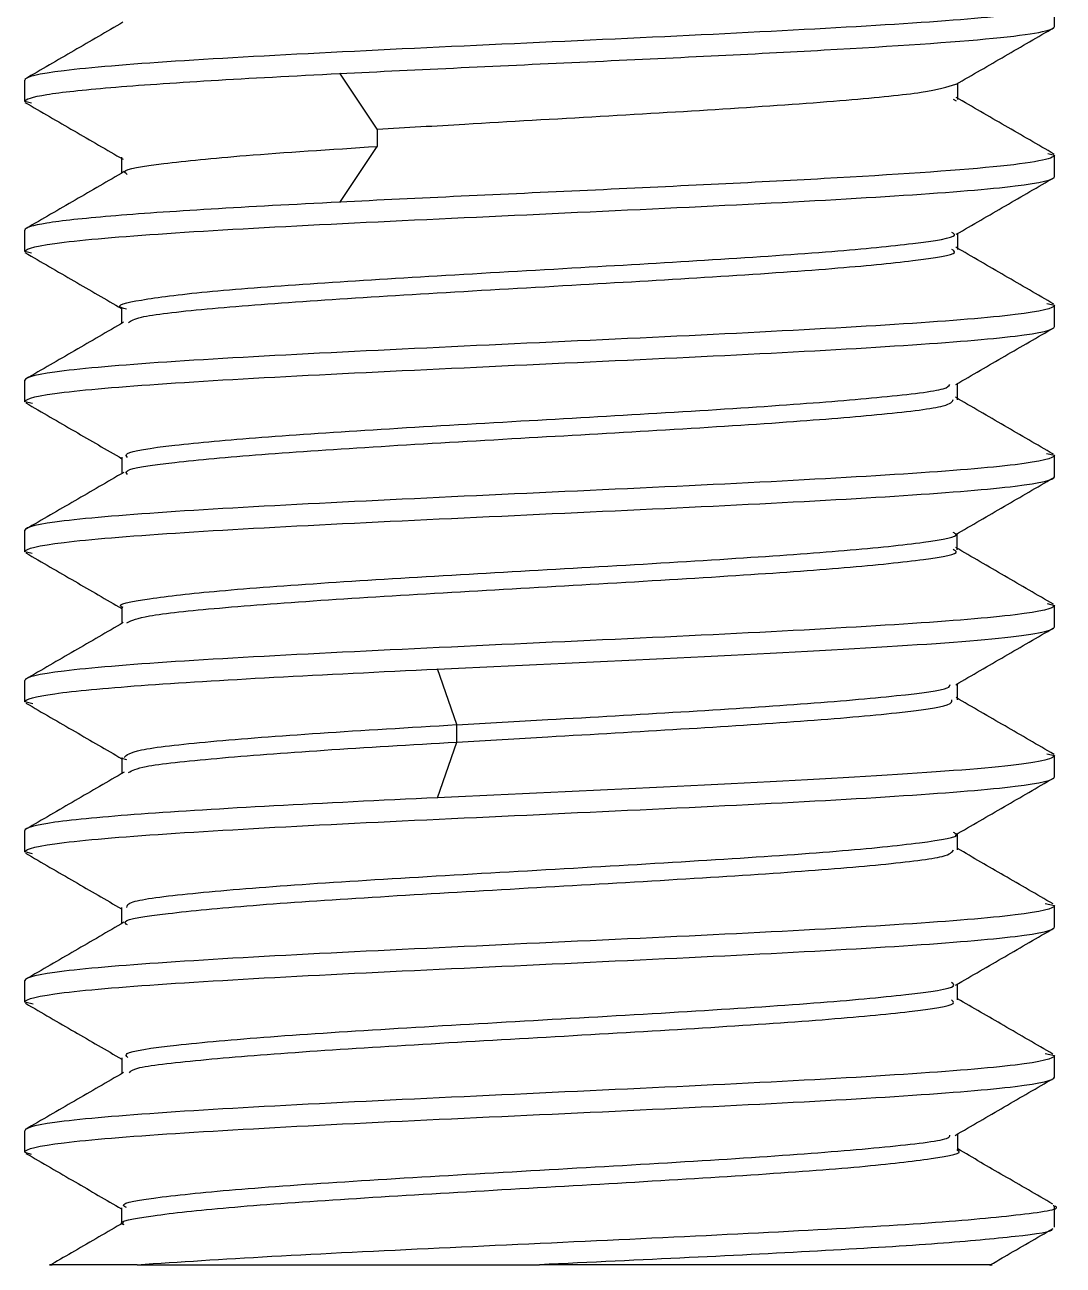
# Model space of a CAD drawing. Header units: millimetres. Extents: x 2 to 418, y 2 to 295.
# Drawn here: x 130.355 to 131.162, y 73.924 to 74.888 of the extents above; entities that cross this region are included whole.
import ezdxf

# ---------------------------------------------------------------- set-up
doc = ezdxf.new("R2010")
doc.units = ezdxf.units.MM

msp = doc.modelspace()

# ---------------------------------------------------------------- linework, layer by layer
at = {"color": 7, "linetype": 'Continuous', "lineweight": 25}
for p, q in [((131.15514, 74.88648), (131.15514, 74.90314)), ((130.62895, 74.80672), (130.5998, 74.85009)), ((130.35514, 74.82814), (130.35514, 74.84481)), ((131.08008, 74.82971), (131.08008, 74.84224)), ((130.36031, 74.82691), (130.35514, 74.82814)), ((131.07915, 74.82841), (131.07681, 74.82979)), ((130.62905, 74.79324), (130.62905, 74.80657)), ((130.59982, 74.74973), (130.62896, 74.79309)), ((130.43022, 74.78494), (130.43022, 74.77236)), ((131.14998, 74.78771), (131.15514, 74.78648)), ((131.15514, 74.76981), (131.15514, 74.78648)), ((130.35514, 74.71148), (130.35514, 74.72814)), ((131.08007, 74.71299), (131.08007, 74.72558)), ((130.36035, 74.71023), (130.35514, 74.71148)), ((130.43035, 74.66815), (130.43035, 74.65564)), ((131.1494, 74.67118), (131.15514, 74.66981)), ((131.15514, 74.65314), (131.15514, 74.66981)), ((130.35514, 74.59481), (130.35514, 74.61148)), ((131.07978, 74.59635), (131.07978, 74.60883)), ((130.36105, 74.5934), (130.35514, 74.59481)), ((130.43061, 74.55157), (130.43061, 74.53905)), ((131.14908, 74.55459), (131.15514, 74.55314)), ((131.15514, 74.53648), (131.15514, 74.55314)), ((130.35514, 74.47814), (130.35514, 74.49481)), ((131.07967, 74.47976), (131.07967, 74.49223)), ((130.36085, 74.47678), (130.35514, 74.47814)), ((130.43052, 74.43493), (130.43052, 74.42245)), ((131.14949, 74.43783), (131.15514, 74.43648)), ((131.15514, 74.41981), (131.15514, 74.43648)), ((130.69077, 74.34376), (130.6759, 74.38713)), ((130.35514, 74.36148), (130.35514, 74.37814)), ((131.07992, 74.36305), (131.07992, 74.37564)), ((130.3614, 74.35998), (130.35514, 74.36148)), ((130.6908, 74.33027), (130.6908, 74.34361)), ((130.6759, 74.28684), (130.69077, 74.33019)), ((131.14943, 74.32118), (131.15514, 74.31981)), ((131.15514, 74.30314), (131.15514, 74.31981)), ((130.43047, 74.31822), (130.43047, 74.30575)), ((130.43438, 74.31651), (130.43056, 74.31753)), ((130.35514, 74.24481), (130.35514, 74.26148)), ((131.07994, 74.24636), (131.07994, 74.25898)), ((130.36111, 74.24338), (130.35514, 74.24481)), ((131.14812, 74.20482), (131.15514, 74.20314)), ((130.4302, 74.20157), (130.4302, 74.18898)), ((131.15514, 74.18648), (131.15514, 74.20314)), ((130.35514, 74.12814), (130.35514, 74.14481)), ((131.07988, 74.12975), (131.07988, 74.14212)), ((130.36153, 74.12661), (130.35514, 74.12814)), ((131.14813, 74.08816), (131.15514, 74.08648)), ((130.43046, 74.08489), (130.43046, 74.07252)), ((131.15514, 74.06981), (131.15514, 74.08648)), ((130.35514, 74.01148), (130.35514, 74.02814)), ((131.08003, 74.013), (131.08003, 74.02562)), ((130.35514, 74.01148), (130.35992, 74.00996)), ((130.43027, 73.96829), (130.43027, 73.95574)), ((131.15514, 73.95314), (131.15514, 73.96981)), ((130.44241, 73.92398), (130.75514, 73.92398))]:
    msp.add_line(p, q, dxfattribs=at)
for points, knots in [([(131.15514, 74.90314), (131.15514, 74.90071), (131.14473, 74.89828), (131.10466, 74.89342), (131.07501, 74.89099), (131.00096, 74.88613), (130.95659, 74.8837), (130.85984, 74.87884), (130.8075, 74.87641), (130.70278, 74.87155), (130.65044, 74.86912), (130.5537, 74.86425), (130.50932, 74.86182), (130.43528, 74.85696), (130.40563, 74.85453), (130.36555, 74.84967), (130.35514, 74.84724), (130.35514, 74.84481)], [0, 0, 0, 0, 0.125, 0.125, 0.25, 0.25, 0.375, 0.375, 0.5, 0.5, 0.625, 0.625, 0.75, 0.75, 0.875, 0.875, 1, 1, 1, 1]), ([(130.43134, 74.8897), (130.41864, 74.88233), (130.39323, 74.8676), (130.36782, 74.85287), (130.35511, 74.84551)], [0, 0, 0, 0, 0.4998389, 1, 1, 1, 1]), ([(130.59977, 74.8499), (130.66027, 74.85295), (130.72712, 74.856), (130.85786, 74.86209), (130.92163, 74.86514), (131.03104, 74.87124), (131.07658, 74.87429), (131.13866, 74.88038), (131.15514, 74.88343), (131.15514, 74.88648)], [0, 0, 0, 0, 0.25, 0.25, 0.5, 0.5, 0.75, 0.75, 1, 1, 1, 1]), ([(131.07881, 74.84151), (131.0915, 74.84887), (131.11689, 74.86359), (131.14228, 74.8783), (131.15498, 74.88565)], [0, 0, 0, 0, 0.49987, 1, 1, 1, 1]), ([(130.35514, 74.82814), (130.35514, 74.82996), (130.36091, 74.83177), (130.38347, 74.8354), (130.40026, 74.83721), (130.44346, 74.84084), (130.46986, 74.84265), (130.53002, 74.84628), (130.56377, 74.84809), (130.59977, 74.8499)], [0, 0, 0, 0, 0.25, 0.25, 0.5, 0.5, 0.75, 0.75, 1, 1, 1, 1]), ([(130.62906, 74.80656), (130.65148, 74.80792), (130.70711, 74.81128), (130.80367, 74.81672), (130.90821, 74.8229), (130.9963, 74.82916), (131.05891, 74.8354), (131.07193, 74.83952), (131.07849, 74.84159)], [0, 0, 0, 0, 0.116543, 0.289067, 0.463523, 0.647965, 0.822712, 1, 1, 1, 1]), ([(131.15506, 74.78719), (131.14235, 74.79455), (131.11694, 74.80927), (131.09153, 74.82401), (131.07883, 74.83138)], [0, 0, 0, 0, 0.5001793, 1, 1, 1, 1]), ([(130.35524, 74.82743), (130.36795, 74.82007), (130.39336, 74.80535), (130.41877, 74.79061), (130.43147, 74.78324)], [0, 0, 0, 0, 0.500177, 1, 1, 1, 1]), ([(130.43472, 74.77152), (130.43349, 74.77225), (130.42883, 74.77504), (130.46018, 74.77992), (130.52354, 74.78642), (130.59267, 74.79089), (130.62905, 74.79324)], [0, 0, 0, 0, 0.1007511, 0.3839338, 0.6757336, 1, 1, 1, 1]), ([(131.15514, 74.78648), (131.15514, 74.78343), (131.13866, 74.78038), (131.07658, 74.77429), (131.03104, 74.77124), (130.92163, 74.76514), (130.85786, 74.76209), (130.72712, 74.756), (130.66027, 74.75295), (130.59977, 74.7499)], [0, 0, 0, 0, 0.25, 0.25, 0.5, 0.5, 0.75, 0.75, 1, 1, 1, 1]), ([(130.43241, 74.77363), (130.4197, 74.76626), (130.39426, 74.7515), (130.36881, 74.73677), (130.35608, 74.7294)], [0, 0, 0, 0, 0.499794, 1, 1, 1, 1]), ([(130.35514, 74.71148), (130.35514, 74.71391), (130.36555, 74.71634), (130.40563, 74.7212), (130.43528, 74.72363), (130.50932, 74.72849), (130.5537, 74.73092), (130.65044, 74.73578), (130.70278, 74.73821), (130.8075, 74.74307), (130.85984, 74.7455), (130.95659, 74.75037), (131.00096, 74.7528), (131.07501, 74.75766), (131.10466, 74.76009), (131.14473, 74.76495), (131.15514, 74.76738), (131.15514, 74.76981)], [0, 0, 0, 0, 0.125, 0.125, 0.25, 0.25, 0.375, 0.375, 0.5, 0.5, 0.625, 0.625, 0.75, 0.75, 0.875, 0.875, 1, 1, 1, 1]), ([(131.07896, 74.72493), (131.09166, 74.7323), (131.11708, 74.74704), (131.14249, 74.76176), (131.15519, 74.76913)], [0, 0, 0, 0, 0.499838, 1, 1, 1, 1]), ([(130.59977, 74.7499), (130.56377, 74.74809), (130.53002, 74.74628), (130.46986, 74.74265), (130.44346, 74.74084), (130.40026, 74.73721), (130.38347, 74.7354), (130.36091, 74.73177), (130.35514, 74.72996), (130.35514, 74.72814)], [0, 0, 0, 0, 0.25, 0.25, 0.5, 0.5, 0.75, 0.75, 1, 1, 1, 1]), ([(130.43417, 74.66663), (130.43276, 74.667), (130.42358, 74.66941), (130.44288, 74.67393), (130.49039, 74.6802), (130.57344, 74.68649), (130.67508, 74.69277), (130.78592, 74.69905), (130.89368, 74.70534), (130.98611, 74.71159), (131.04925, 74.71789), (131.08121, 74.7228), (131.07677, 74.72566), (131.0756, 74.72641)], [0, 0, 0, 0, 0.018568, 0.120714, 0.227722, 0.332476, 0.436386, 0.543873, 0.64582, 0.753638, 0.856655, 0.962414, 1, 1, 1, 1]), ([(131.15483, 74.67066), (131.14213, 74.67801), (131.11673, 74.69273), (131.09134, 74.70745), (131.07865, 74.71481)], [0, 0, 0, 0, 0.500145, 1, 1, 1, 1]), ([(130.3552, 74.71077), (130.36791, 74.7034), (130.39295, 74.68888), (130.418, 74.67435), (130.43035, 74.66718)], [0, 0, 0, 0, 0.507178, 1, 1, 1, 1]), ([(130.43564, 74.65649), (130.4378, 74.65783), (130.44337, 74.6613), (130.49187, 74.66686), (130.57305, 74.67316), (130.67519, 74.67944), (130.78589, 74.68571), (130.89369, 74.692), (130.98611, 74.69826), (131.04925, 74.70456), (131.08121, 74.70946), (131.07677, 74.71232), (131.0756, 74.71307)], [0, 0, 0, 0, 0.071128, 0.18417, 0.294832, 0.404602, 0.518151, 0.625846, 0.739745, 0.848571, 0.960295, 1, 1, 1, 1]), ([(131.15514, 74.66981), (131.15514, 74.66738), (131.14473, 74.66495), (131.10466, 74.66009), (131.07501, 74.65766), (131.00096, 74.6528), (130.95659, 74.65037), (130.85984, 74.6455), (130.8075, 74.64307), (130.70278, 74.63821), (130.65044, 74.63578), (130.5537, 74.63092), (130.50932, 74.62849), (130.43528, 74.62363), (130.40563, 74.6212), (130.36555, 74.61634), (130.35514, 74.61391), (130.35514, 74.61148)], [0, 0, 0, 0, 0.125, 0.125, 0.25, 0.25, 0.375, 0.375, 0.5, 0.5, 0.625, 0.625, 0.75, 0.75, 0.875, 0.875, 1, 1, 1, 1]), ([(130.43188, 74.65653), (130.4192, 74.64917), (130.39382, 74.63445), (130.36844, 74.61973), (130.35574, 74.61238)], [0, 0, 0, 0, 0.499852, 1, 1, 1, 1]), ([(130.35514, 74.59481), (130.35514, 74.59724), (130.36555, 74.59967), (130.40563, 74.60453), (130.43528, 74.60696), (130.50932, 74.61182), (130.5537, 74.61425), (130.65044, 74.61912), (130.70278, 74.62155), (130.8075, 74.62641), (130.85984, 74.62884), (130.95659, 74.6337), (131.00096, 74.63613), (131.07501, 74.64099), (131.10466, 74.64342), (131.14473, 74.64828), (131.15514, 74.65071), (131.15514, 74.65314)], [0, 0, 0, 0, 0.125, 0.125, 0.25, 0.25, 0.375, 0.375, 0.5, 0.5, 0.625, 0.625, 0.75, 0.75, 0.875, 0.875, 1, 1, 1, 1]), ([(131.0786, 74.60814), (131.09129, 74.61551), (131.11668, 74.63025), (131.14207, 74.64497), (131.15477, 74.65234)], [0, 0, 0, 0, 0.499848, 1, 1, 1, 1]), ([(130.43485, 74.55148), (130.43406, 74.55249), (130.43161, 74.55564), (130.46627, 74.56087), (130.53558, 74.56717), (130.62997, 74.57344), (130.73876, 74.57973), (130.84966, 74.58602), (130.94959, 74.59228), (131.02577, 74.59857), (131.07083, 74.60384), (131.0732, 74.60707), (131.07401, 74.60816)], [0, 0, 0, 0, 0.053517, 0.16711, 0.276048, 0.387233, 0.499666, 0.607644, 0.721527, 0.829318, 0.94205, 1, 1, 1, 1]), ([(130.3558, 74.59394), (130.3685, 74.58657), (130.39343, 74.5721), (130.41837, 74.55762), (130.43061, 74.55051)], [0, 0, 0, 0, 0.5091005, 1, 1, 1, 1]), ([(130.43485, 74.53815), (130.43406, 74.53916), (130.43161, 74.54231), (130.46627, 74.54754), (130.53558, 74.55384), (130.62997, 74.56011), (130.73875, 74.5664), (130.84969, 74.57268), (130.94947, 74.57894), (131.0262, 74.58524), (131.07389, 74.59104), (131.07579, 74.59481), (131.07661, 74.59644)], [0, 0, 0, 0, 0.052041, 0.162502, 0.268435, 0.376555, 0.485888, 0.590888, 0.70163, 0.80645, 0.916073, 1, 1, 1, 1]), ([(131.15436, 74.55406), (131.14167, 74.56142), (131.1163, 74.57613), (131.09094, 74.59086), (131.07826, 74.59822)], [0, 0, 0, 0, 0.500142, 1, 1, 1, 1]), ([(131.15514, 74.55314), (131.15514, 74.55071), (131.14473, 74.54828), (131.10466, 74.54342), (131.07501, 74.54099), (131.00096, 74.53613), (130.95659, 74.5337), (130.85984, 74.52884), (130.8075, 74.52641), (130.70278, 74.52155), (130.65044, 74.51912), (130.5537, 74.51425), (130.50932, 74.51182), (130.43528, 74.50696), (130.40563, 74.50453), (130.36555, 74.49967), (130.35514, 74.49724), (130.35514, 74.49481)], [0, 0, 0, 0, 0.125, 0.125, 0.25, 0.25, 0.375, 0.375, 0.5, 0.5, 0.625, 0.625, 0.75, 0.75, 0.875, 0.875, 1, 1, 1, 1]), ([(130.35514, 74.47814), (130.35514, 74.48057), (130.36555, 74.483), (130.40563, 74.48787), (130.43528, 74.4903), (130.50932, 74.49516), (130.5537, 74.49759), (130.65044, 74.50245), (130.70278, 74.50488), (130.8075, 74.50974), (130.85984, 74.51217), (130.95659, 74.51703), (131.00096, 74.51946), (131.07501, 74.52432), (131.10466, 74.52675), (131.14473, 74.53162), (131.15514, 74.53405), (131.15514, 74.53648)], [0, 0, 0, 0, 0.125, 0.125, 0.25, 0.25, 0.375, 0.375, 0.5, 0.5, 0.625, 0.625, 0.75, 0.75, 0.875, 0.875, 1, 1, 1, 1]), ([(130.43199, 74.53985), (130.41932, 74.53249), (130.39397, 74.51777), (130.3686, 74.50306), (130.35592, 74.4957)], [0, 0, 0, 0, 0.499869, 1, 1, 1, 1]), ([(131.07824, 74.4914), (131.09093, 74.49877), (131.11631, 74.51351), (131.14169, 74.52824), (131.15439, 74.5356)], [0, 0, 0, 0, 0.499827, 1, 1, 1, 1]), ([(130.43143, 74.43484), (130.43113, 74.43496), (130.42517, 74.43722), (130.44776, 74.44155), (130.5023, 74.44785), (130.58743, 74.45412), (130.69193, 74.46041), (130.80362, 74.46669), (130.90886, 74.47296), (130.99804, 74.47926), (131.05712, 74.48551), (131.08273, 74.49018), (131.07749, 74.49271), (131.07652, 74.49318)], [0, 0, 0, 0, 0.005952, 0.116625, 0.221532, 0.330833, 0.438778, 0.54474, 0.655124, 0.759581, 0.869905, 0.975927, 1, 1, 1, 1]), ([(130.3558, 74.47731), (130.3685, 74.46994), (130.39341, 74.4555), (130.41832, 74.44104), (130.43052, 74.43395)], [0, 0, 0, 0, 0.509883, 1, 1, 1, 1]), ([(130.43448, 74.42303), (130.43833, 74.4248), (130.44665, 74.42861), (130.50364, 74.43452), (130.58707, 74.44078), (130.69202, 74.44708), (130.8036, 74.45336), (130.90887, 74.45963), (130.99804, 74.46592), (131.05712, 74.47218), (131.08273, 74.47685), (131.07749, 74.47937), (131.07652, 74.47984)], [0, 0, 0, 0, 0.092966, 0.200682, 0.312911, 0.423747, 0.532547, 0.645887, 0.753142, 0.866421, 0.975282, 1, 1, 1, 1]), ([(131.15455, 74.43729), (131.14187, 74.44465), (131.11651, 74.45936), (131.09116, 74.47408), (131.07849, 74.48144)], [0, 0, 0, 0, 0.5001188, 1, 1, 1, 1]), ([(131.15514, 74.43648), (131.15514, 74.43405), (131.14473, 74.43162), (131.10466, 74.42675), (131.07501, 74.42432), (131.00096, 74.41946), (130.95659, 74.41703), (130.85984, 74.41217), (130.8075, 74.40974), (130.70278, 74.40488), (130.65044, 74.40245), (130.5537, 74.39759), (130.50932, 74.39516), (130.43528, 74.3903), (130.40563, 74.38787), (130.36555, 74.383), (130.35514, 74.38057), (130.35514, 74.37814)], [0, 0, 0, 0, 0.125, 0.125, 0.25, 0.25, 0.375, 0.375, 0.5, 0.5, 0.625, 0.625, 0.75, 0.75, 0.875, 0.875, 1, 1, 1, 1]), ([(130.43162, 74.42309), (130.41895, 74.41573), (130.39359, 74.40101), (130.36822, 74.3863), (130.35554, 74.37894)], [0, 0, 0, 0, 0.499891, 1, 1, 1, 1]), ([(130.67588, 74.38694), (130.73372, 74.38968), (130.79415, 74.39242), (130.9087, 74.3979), (130.96275, 74.40064), (131.05409, 74.40611), (131.09133, 74.40885), (131.14188, 74.41433), (131.15514, 74.41707), (131.15514, 74.41981)], [0, 0, 0, 0, 0.25, 0.25, 0.5, 0.5, 0.75, 0.75, 1, 1, 1, 1]), ([(131.07851, 74.37483), (131.09121, 74.3822), (131.11661, 74.39694), (131.14202, 74.41166), (131.15472, 74.41903)], [0, 0, 0, 0, 0.499809, 1, 1, 1, 1]), ([(130.35514, 74.36148), (130.35514, 74.3636), (130.36305, 74.36572), (130.39379, 74.36996), (130.4166, 74.37209), (130.47449, 74.37633), (130.50955, 74.37845), (130.58785, 74.3827), (130.63108, 74.38482), (130.67588, 74.38694)], [0, 0, 0, 0, 0.25, 0.25, 0.5, 0.5, 0.75, 0.75, 1, 1, 1, 1]), ([(130.69083, 74.3436), (130.71438, 74.34496), (130.77281, 74.34832), (130.86733, 74.35376), (130.96357, 74.35993), (131.03543, 74.36619), (131.07341, 74.37118), (131.07394, 74.37403), (131.07409, 74.37485)], [0, 0, 0, 0, 0.130635, 0.324021, 0.519571, 0.726316, 0.922193, 1, 1, 1, 1]), ([(130.35599, 74.36051), (130.36873, 74.35313), (130.39356, 74.33873), (130.41839, 74.32432), (130.43047, 74.3173)], [0, 0, 0, 0, 0.513084, 1, 1, 1, 1]), ([(130.69083, 74.33027), (130.71438, 74.33162), (130.7728, 74.33499), (130.86737, 74.34042), (130.96343, 74.3466), (131.03596, 74.35286), (131.07593, 74.35839), (131.07565, 74.36179), (131.07554, 74.36314)], [0, 0, 0, 0, 0.124151, 0.307937, 0.493781, 0.690264, 0.876417, 1, 1, 1, 1]), ([(131.1549, 74.32064), (131.14221, 74.328), (131.11683, 74.34271), (131.09145, 74.35743), (131.07877, 74.36478)], [0, 0, 0, 0, 0.500107, 1, 1, 1, 1]), ([(130.43225, 74.31826), (130.43433, 74.32021), (130.43878, 74.32434), (130.49532, 74.33065), (130.5803, 74.3372), (130.65396, 74.34157), (130.69077, 74.34376)], [0, 0, 0, 0, 0.2284175, 0.4858134, 0.7431084, 1, 1, 1, 1]), ([(130.43562, 74.3066), (130.43859, 74.30814), (130.44563, 74.3118), (130.50045, 74.31758), (130.58384, 74.32392), (130.65516, 74.32816), (130.6908, 74.33027)], [0, 0, 0, 0, 0.195475, 0.463688, 0.732034, 1, 1, 1, 1]), ([(131.15514, 74.31981), (131.15514, 74.31707), (131.14188, 74.31433), (131.09133, 74.30885), (131.05409, 74.30611), (130.96275, 74.30064), (130.9087, 74.2979), (130.79415, 74.29242), (130.73372, 74.28968), (130.67588, 74.28694)], [0, 0, 0, 0, 0.25, 0.25, 0.5, 0.5, 0.75, 0.75, 1, 1, 1, 1]), ([(130.35514, 74.24481), (130.35514, 74.24724), (130.36555, 74.24967), (130.40563, 74.25453), (130.43528, 74.25696), (130.50932, 74.26182), (130.5537, 74.26425), (130.65044, 74.26912), (130.70278, 74.27155), (130.8075, 74.27641), (130.85984, 74.27884), (130.95659, 74.2837), (131.00096, 74.28613), (131.07501, 74.29099), (131.10466, 74.29342), (131.14473, 74.29828), (131.15514, 74.30071), (131.15514, 74.30314)], [0, 0, 0, 0, 0.125, 0.125, 0.25, 0.25, 0.375, 0.375, 0.5, 0.5, 0.625, 0.625, 0.75, 0.75, 0.875, 0.875, 1, 1, 1, 1]), ([(130.43232, 74.30683), (130.41961, 74.29945), (130.39416, 74.28467), (130.36871, 74.26992), (130.35598, 74.26254)], [0, 0, 0, 0, 0.499826, 1, 1, 1, 1]), ([(131.07808, 74.2579), (131.09082, 74.26529), (131.1163, 74.28008), (131.14178, 74.29484), (131.15452, 74.30223)], [0, 0, 0, 0, 0.499798, 1, 1, 1, 1]), ([(130.67588, 74.28694), (130.63108, 74.28482), (130.58785, 74.2827), (130.50955, 74.27845), (130.47449, 74.27633), (130.4166, 74.27209), (130.39379, 74.26996), (130.36305, 74.26572), (130.35514, 74.2636), (130.35514, 74.26148)], [0, 0, 0, 0, 0.25, 0.25, 0.5, 0.5, 0.75, 0.75, 1, 1, 1, 1]), ([(130.4345, 74.20163), (130.43456, 74.20312), (130.4347, 74.20679), (130.48103, 74.21262), (130.56045, 74.2192), (130.66615, 74.22574), (130.78206, 74.2323), (130.8944, 74.23887), (130.99097, 74.2454), (131.05445, 74.25199), (131.08353, 74.2568), (131.07777, 74.25945), (131.07676, 74.25991)], [0, 0, 0, 0, 0.0761919, 0.1888485, 0.3012061, 0.413781, 0.5262699, 0.6387067, 0.7513189, 0.8636445, 0.9763055, 1, 1, 1, 1]), ([(130.35554, 74.24392), (130.36829, 74.23653), (130.39318, 74.22211), (130.41807, 74.20768), (130.4302, 74.20064)], [0, 0, 0, 0, 0.512351, 1, 1, 1, 1]), ([(130.4348, 74.18816), (130.43364, 74.18898), (130.42948, 74.19191), (130.46235, 74.19695), (130.52778, 74.20331), (130.62271, 74.20965), (130.73185, 74.216), (130.84387, 74.22235), (130.94621, 74.22869), (131.02463, 74.23505), (131.07337, 74.24096), (131.07577, 74.24476), (131.07684, 74.24645)], [0, 0, 0, 0, 0.0420029, 0.1509905, 0.2598379, 0.368788, 0.4776829, 0.5865862, 0.6955288, 0.8043839, 0.9133659, 1, 1, 1, 1]), ([(131.15419, 74.20438), (131.14147, 74.21175), (131.11671, 74.22609), (131.09196, 74.24045), (131.07994, 74.24742)], [0, 0, 0, 0, 0.514056, 1, 1, 1, 1]), ([(131.15514, 74.20314), (131.15514, 74.20071), (131.14473, 74.19828), (131.10466, 74.19342), (131.07501, 74.19099), (131.00096, 74.18613), (130.95659, 74.1837), (130.85984, 74.17884), (130.8075, 74.17641), (130.70278, 74.17155), (130.65044, 74.16912), (130.5537, 74.16425), (130.50932, 74.16182), (130.43528, 74.15696), (130.40563, 74.15453), (130.36555, 74.14967), (130.35514, 74.14724), (130.35514, 74.14481)], [0, 0, 0, 0, 0.125, 0.125, 0.25, 0.25, 0.375, 0.375, 0.5, 0.5, 0.625, 0.625, 0.75, 0.75, 0.875, 0.875, 1, 1, 1, 1]), ([(130.35514, 74.12814), (130.35514, 74.13057), (130.36555, 74.133), (130.40563, 74.13787), (130.43528, 74.1403), (130.50932, 74.14516), (130.5537, 74.14759), (130.65044, 74.15245), (130.70278, 74.15488), (130.8075, 74.15974), (130.85984, 74.16217), (130.95659, 74.16703), (131.00096, 74.16946), (131.07501, 74.17432), (131.10466, 74.17675), (131.14473, 74.18162), (131.15514, 74.18405), (131.15514, 74.18648)], [0, 0, 0, 0, 0.125, 0.125, 0.25, 0.25, 0.375, 0.375, 0.5, 0.5, 0.625, 0.625, 0.75, 0.75, 0.875, 0.875, 1, 1, 1, 1]), ([(130.43216, 74.19012), (130.41944, 74.18273), (130.39399, 74.16796), (130.36854, 74.15321), (130.35581, 74.14583)], [0, 0, 0, 0, 0.499839, 1, 1, 1, 1]), ([(131.07834, 74.14123), (131.09109, 74.14862), (131.11658, 74.1634), (131.14208, 74.17817), (131.15483, 74.18556)], [0, 0, 0, 0, 0.499818, 1, 1, 1, 1]), ([(130.43514, 74.08497), (130.43415, 74.086), (130.43105, 74.08923), (130.46821, 74.09461), (130.54152, 74.1012), (130.64296, 74.10772), (130.75784, 74.1143), (130.87207, 74.12084), (130.97328, 74.12741), (131.04386, 74.13397), (131.08058, 74.13926), (131.07649, 74.14239), (131.07526, 74.14332)], [0, 0, 0, 0, 0.0530961, 0.1655835, 0.2777599, 0.3902793, 0.5024749, 0.614931, 0.7272463, 0.8395714, 0.9520189, 1, 1, 1, 1]), ([(130.35562, 74.12716), (130.36836, 74.11977), (130.39331, 74.10531), (130.41826, 74.09084), (130.43046, 74.08376)], [0, 0, 0, 0, 0.510895, 1, 1, 1, 1]), ([(130.43634, 74.0731), (130.43711, 74.07418), (130.43938, 74.07737), (130.4837, 74.0827), (130.56106, 74.08902), (130.66264, 74.09539), (130.77452, 74.10172), (130.88433, 74.10809), (130.97918, 74.11442), (131.04687, 74.12078), (131.0799, 74.12591), (131.07635, 74.12893), (131.07529, 74.12983)], [0, 0, 0, 0, 0.057077, 0.168869, 0.280888, 0.392692, 0.504691, 0.616528, 0.728493, 0.840377, 0.952295, 1, 1, 1, 1]), ([(131.15405, 74.08771), (131.14133, 74.09509), (131.11659, 74.10942), (131.09188, 74.12376), (131.07988, 74.13072)], [0, 0, 0, 0, 0.514632, 1, 1, 1, 1]), ([(131.15514, 74.08648), (131.15514, 74.08405), (131.14473, 74.08162), (131.10466, 74.07675), (131.07501, 74.07432), (131.00096, 74.06946), (130.95659, 74.06703), (130.85984, 74.06217), (130.8075, 74.05974), (130.70278, 74.05488), (130.65044, 74.05245), (130.5537, 74.04759), (130.50932, 74.04516), (130.43528, 74.0403), (130.40563, 74.03787), (130.36555, 74.033), (130.35514, 74.03057), (130.35514, 74.02814)], [0, 0, 0, 0, 0.125, 0.125, 0.25, 0.25, 0.375, 0.375, 0.5, 0.5, 0.625, 0.625, 0.75, 0.75, 0.875, 0.875, 1, 1, 1, 1]), ([(130.35514, 74.01148), (130.35514, 74.01391), (130.36555, 74.01634), (130.40563, 74.0212), (130.43528, 74.02363), (130.50932, 74.02849), (130.5537, 74.03092), (130.65044, 74.03578), (130.70278, 74.03821), (130.8075, 74.04307), (130.85984, 74.0455), (130.95659, 74.05037), (131.00096, 74.0528), (131.07501, 74.05766), (131.10466, 74.06009), (131.14473, 74.06495), (131.15514, 74.06738), (131.15514, 74.06981)], [0, 0, 0, 0, 0.125, 0.125, 0.25, 0.25, 0.375, 0.375, 0.5, 0.5, 0.625, 0.625, 0.75, 0.75, 0.875, 0.875, 1, 1, 1, 1]), ([(130.43181, 74.0733), (130.41909, 74.06592), (130.39363, 74.05115), (130.36818, 74.0364), (130.35545, 74.02902)], [0, 0, 0, 0, 0.499849, 1, 1, 1, 1]), ([(131.07805, 74.02447), (131.09078, 74.03186), (131.11624, 74.04664), (131.14171, 74.06141), (131.15445, 74.0688)], [0, 0, 0, 0, 0.499837, 1, 1, 1, 1]), ([(130.43405, 73.96839), (130.43297, 73.96894), (130.42767, 73.97168), (130.45725, 73.97661), (130.52364, 73.98318), (130.62032, 73.98971), (130.73363, 73.9963), (130.8492, 74.00282), (130.95431, 74.00941), (131.03123, 74.01594), (131.07384, 74.02108), (131.07397, 74.02401), (131.07401, 74.02477)], [0, 0, 0, 0, 0.0296183, 0.1458941, 0.2621268, 0.3785319, 0.4946469, 0.6111059, 0.7272133, 0.843627, 0.9598419, 1, 1, 1, 1]), ([(130.35598, 74.01049), (130.36872, 74.0031), (130.39348, 73.98874), (130.41824, 73.97436), (130.43027, 73.96737)], [0, 0, 0, 0, 0.514227, 1, 1, 1, 1]), ([(130.43242, 73.95488), (130.43173, 73.95516), (130.4258, 73.95755), (130.45153, 73.96207), (130.50814, 73.96841), (130.59774, 73.97477), (130.70414, 73.9811), (130.81701, 73.98747), (130.92215, 73.9938), (131.00946, 74.00017), (131.0624, 74.0065), (131.08578, 74.01082), (131.0796, 74.013), (131.07939, 74.01308)], [0, 0, 0, 0, 0.014397, 0.123424, 0.232597, 0.34159, 0.450784, 0.559761, 0.668959, 0.777942, 0.887127, 0.996137, 1, 1, 1, 1]), ([(131.15409, 73.97099), (131.14137, 73.97836), (131.11667, 73.99268), (131.09199, 74.007), (131.08003, 74.01395)], [0, 0, 0, 0, 0.515393, 1, 1, 1, 1]), ([(130.44241, 73.92398), (130.4753, 73.92615), (130.54106, 73.93049), (130.67594, 73.937), (130.81782, 73.94351), (130.95242, 73.95002), (131.06429, 73.95653), (131.13307, 73.96304), (131.16258, 73.96747), (131.15452, 73.96972), (131.15422, 73.96981)], [0, 0, 0, 0, 0.142053, 0.284106, 0.426158, 0.568211, 0.710264, 0.852317, 0.994369, 1, 1, 1, 1]), ([(130.43177, 73.95662), (130.41905, 73.94924), (130.40052, 73.9385), (130.382, 73.92776), (130.3762, 73.9244)], [0, 0, 0, 0, 0.686931, 1, 1, 1, 1]), ([(131.15282, 73.9517), (131.15297, 73.95157), (131.15539, 73.94962), (131.12771, 73.94585), (131.06948, 73.94038), (130.98044, 73.93491), (130.87299, 73.92945), (130.79443, 73.9258), (130.75514, 73.92398)], [0, 0, 0, 0, 0.013723, 0.210978, 0.408234, 0.605489, 0.802745, 1, 1, 1, 1]), ([(131.10498, 73.92359), (131.10869, 73.92574), (131.12513, 73.93529), (131.14157, 73.94482), (131.1543, 73.95221)], [0, 0, 0, 0, 0.225537, 1, 1, 1, 1]), ([(130.44241, 73.92398), (130.42426, 73.92398), (130.38812, 73.92398), (130.37003, 73.92398), (130.3761, 73.92398), (130.37645, 73.92398)], [0, 0, 0, 0, 0.48711, 0.970362, 1, 1, 1, 1]), ([(131.10475, 73.92398), (131.10531, 73.92398), (131.11046, 73.92398), (131.08932, 73.92398), (131.04327, 73.92398), (130.96521, 73.92398), (130.86778, 73.92398), (130.79281, 73.92398), (130.75514, 73.92398)], [0, 0, 0, 0, 0.022743, 0.210013, 0.401479, 0.594838, 0.796443, 1, 1, 1, 1])]:
    msp.add_open_spline(points, degree=3, knots=knots, dxfattribs=at)

doc.saveas('drawing.dxf')
